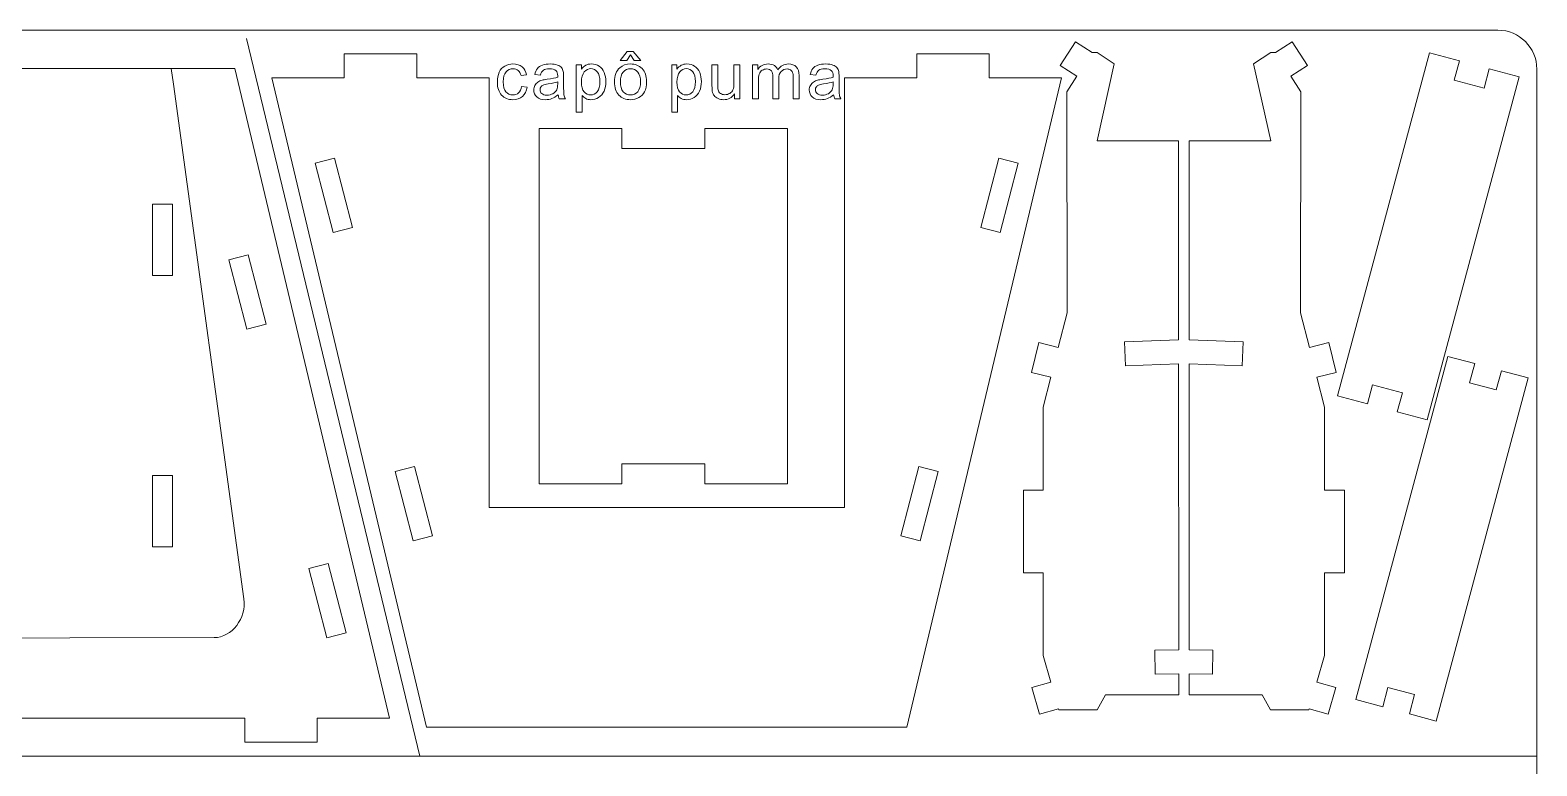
# Model space of a CAD drawing. Header units: centimetres. Extents: x -37.7 to 20.3, y -13.5 to 74.5.
# Drawn here: x 1.03 to 20.34, y 65.03 to 74.46 of the extents above; entities that cross this region are included whole.
import ezdxf

# ---------------------------------------------------------------- set-up
doc = ezdxf.new("R2010")
doc.units = ezdxf.units.CM
doc.header["$MEASUREMENT"] = 0
doc.layers.add('Camada 1', color=7, linetype='Continuous')

msp = doc.modelspace()

# ---------------------------------------------------------------- linework, layer by layer
at = {"layer": 'Camada 1', "color": 175, "lineweight": 20}
msp.add_open_spline([(-8.16006, 30.46292), (-8.43505, 30.46292), (-8.66006, 30.68792), (-8.66006, 30.96293), (-8.66006, 30.96293), (-8.66006, 30.96293), (-8.66006, 73.96294), (-8.66006, 73.96294), (-8.66006, 73.96294), (-8.66006, 74.23794), (-8.43505, 74.46294), (-8.16006, 74.46294), (-8.16006, 74.46294), (-8.16006, 74.46294), (19.83995, 74.46294), (19.83995, 74.46294), (19.83995, 74.46294), (20.11494, 74.46294), (20.33994, 74.23794), (20.33994, 73.96294), (20.33994, 73.96294), (20.33994, 73.96294), (20.33994, 30.96293), (20.33994, 30.96293), (20.33994, 30.96293), (20.33994, 30.68792), (20.11494, 30.46292), (19.83995, 30.46292)], degree=3, knots=[0, 0, 0, 0, 0.125, 0.125, 0.125, 0.125, 0.25, 0.25, 0.25, 0.25, 0.375, 0.375, 0.375, 0.375, 0.5, 0.5, 0.5, 0.5, 0.625, 0.625, 0.625, 0.625, 0.75, 0.75, 0.75, 0.75, 1, 1, 1, 1], dxfattribs=at)
at = {"layer": 'Camada 1', "color": 140, "lineweight": 20}
for points in [[(6.02588, 65.15806), (6.02588, 65.15806), (3.80338, 74.35647), (3.80338, 74.35647)], [(-8.66006, 65.15806), (-8.66006, 65.15806), (20.33994, 65.15806), (20.33994, 65.15806)]]:
    msp.add_open_spline(points, degree=3, dxfattribs=at)
at = {"layer": 'Camada 1', "lineweight": 9}
for points, knots in [([(13.3186, 73.85307), (13.3186, 73.85307), (13.3186, 74.16108), (13.3186, 74.16108), (13.3186, 74.16108), (13.3186, 74.16108), (12.39156, 74.16108), (12.39156, 74.16108), (12.39156, 74.16108), (12.39156, 74.16108), (12.39156, 73.85307), (12.39156, 73.85307), (12.39156, 73.85307), (12.39156, 73.85307), (11.46452, 73.85306), (11.46452, 73.85306), (11.46452, 73.85306), (11.46452, 73.85306), (11.46453, 68.34586), (11.46453, 68.34586), (11.46453, 68.34586), (11.46453, 68.34586), (6.91135, 68.34586), (6.91135, 68.34586), (6.91135, 68.34586), (6.91135, 68.34586), (6.91134, 73.85306), (6.91134, 73.85306), (6.91134, 73.85306), (6.91134, 73.85306), (5.9843, 73.85305), (5.9843, 73.85305), (5.9843, 73.85305), (5.9843, 73.85305), (5.9843, 74.16106), (5.9843, 74.16106), (5.9843, 74.16106), (5.9843, 74.16106), (5.05626, 74.16106), (5.05626, 74.16106), (5.05626, 74.16106), (5.05626, 74.16106), (5.05626, 73.85305), (5.05626, 73.85305), (5.05626, 73.85305), (5.05626, 73.85305), (4.12922, 73.85305), (4.12922, 73.85305), (4.12922, 73.85305), (4.12922, 73.85305), (6.11032, 65.52775), (6.11032, 65.52775), (6.11032, 65.52775), (6.11032, 65.52775), (12.26558, 65.52777), (12.26558, 65.52777), (12.26558, 65.52777), (12.26558, 65.52777), (14.24664, 73.85307), (14.24664, 73.85307), (14.24664, 73.85307), (14.24664, 73.85307), (13.3186, 73.85307), (13.3186, 73.85307)], [0, 0, 0, 0, 0.05882353, 0.05882353, 0.05882353, 0.05882353, 0.11764706, 0.11764706, 0.11764706, 0.11764706, 0.17647059, 0.17647059, 0.17647059, 0.17647059, 0.23529412, 0.23529412, 0.23529412, 0.23529412, 0.29411765, 0.29411765, 0.29411765, 0.29411765, 0.35294118, 0.35294118, 0.35294118, 0.35294118, 0.41176471, 0.41176471, 0.41176471, 0.41176471, 0.47058824, 0.47058824, 0.47058824, 0.47058824, 0.52941176, 0.52941176, 0.52941176, 0.52941176, 0.58823529, 0.58823529, 0.58823529, 0.58823529, 0.64705882, 0.64705882, 0.64705882, 0.64705882, 0.70588235, 0.70588235, 0.70588235, 0.70588235, 0.76470588, 0.76470588, 0.76470588, 0.76470588, 0.82352941, 0.82352941, 0.82352941, 0.82352941, 0.88235294, 0.88235294, 0.88235294, 0.88235294, 1, 1, 1, 1]), ([(15.0678, 70.16061), (15.0678, 70.16061), (15.74923, 70.18446), (15.74923, 70.18446), (15.74923, 70.18446), (15.74923, 70.18446), (15.74944, 66.52124), (15.74944, 66.52124), (15.74944, 66.52124), (15.74944, 66.52124), (15.4434, 66.51495), (15.4434, 66.51495), (15.4434, 66.51495), (15.4434, 66.51495), (15.44968, 66.20905), (15.44968, 66.20905), (15.44968, 66.20905), (15.44968, 66.20905), (15.74946, 66.2152), (15.74946, 66.2152), (15.74946, 66.2152), (15.74946, 66.2152), (15.74947, 65.94492), (15.74947, 65.94492), (15.74947, 65.94492), (15.74947, 65.94492), (14.81068, 65.94486), (14.81068, 65.94486), (14.81068, 65.94486), (14.81068, 65.94486), (14.70328, 65.75028), (14.70328, 65.75028), (14.70328, 65.75028), (14.70328, 65.75028), (14.21529, 65.75025), (14.21529, 65.75025), (14.21529, 65.75025), (14.21529, 65.75025), (14.21078, 65.76586), (14.21078, 65.76586), (14.21078, 65.76586), (14.21078, 65.76586), (13.96581, 65.69513), (13.96581, 65.69513), (13.96581, 65.69513), (13.96581, 65.69513), (13.86737, 66.03613), (13.86737, 66.03613), (13.86737, 66.03613), (13.86737, 66.03613), (14.11234, 66.10686), (14.11234, 66.10686), (14.11234, 66.10686), (14.11234, 66.10686), (14.0139, 66.44785), (14.0139, 66.44785), (14.0139, 66.44785), (14.0139, 66.44785), (14.01383, 67.50855), (14.01383, 67.50855), (14.01383, 67.50855), (14.01383, 67.50855), (13.75886, 67.50854), (13.75886, 67.50854), (13.75886, 67.50854), (13.75886, 67.50854), (13.75879, 68.56923), (13.75879, 68.56923), (13.75879, 68.56923), (13.75879, 68.56923), (14.01377, 68.56925), (14.01377, 68.56925), (14.01377, 68.56925), (14.01377, 68.56925), (14.01371, 69.62995), (14.01371, 69.62995), (14.01371, 69.62995), (14.01371, 69.62995), (14.10968, 70.01391), (14.10968, 70.01391), (14.10968, 70.01391), (14.10968, 70.01391), (13.86242, 70.07614), (13.86242, 70.07614), (13.86242, 70.07614), (13.86242, 70.07614), (13.95901, 70.45995), (13.95901, 70.45995), (13.95901, 70.45995), (13.95901, 70.45995), (14.20627, 70.39773), (14.20627, 70.39773), (14.20627, 70.39773), (14.20627, 70.39773), (14.31919, 70.8416), (14.31919, 70.8416), (14.31919, 70.8416), (14.31919, 70.8416), (14.31693, 73.67191), (14.31693, 73.67191), (14.31693, 73.67191), (14.31693, 73.67191), (14.44555, 73.87246), (14.44555, 73.87246), (14.44555, 73.87246), (14.44555, 73.87246), (14.23093, 74.01011), (14.23093, 74.01011), (14.23093, 74.01011), (14.23093, 74.01011), (14.42562, 74.31369), (14.42562, 74.31369), (14.42562, 74.31369), (14.42562, 74.31369), (14.64025, 74.17604), (14.64025, 74.17604), (14.64025, 74.17604), (14.64025, 74.17604), (14.7028, 74.17604), (14.7028, 74.17604), (14.7028, 74.17604), (14.7028, 74.17604), (14.92167, 74.02976), (14.92167, 74.02976), (14.92167, 74.02976), (14.92167, 74.02976), (14.70286, 73.04385), (14.70286, 73.04385), (14.70286, 73.04385), (14.70286, 73.04385), (15.74907, 73.04391), (15.74907, 73.04391), (15.74907, 73.04391), (15.74907, 73.04391), (15.74921, 70.4925), (15.74921, 70.4925), (15.74921, 70.4925), (15.74921, 70.4925), (15.05628, 70.46637), (15.05628, 70.46637), (15.05628, 70.46637), (15.05628, 70.46637), (15.0678, 70.16061), (15.0678, 70.16061)], [0, 0, 0, 0, 0.02702703, 0.02702703, 0.02702703, 0.02702703, 0.05405405, 0.05405405, 0.05405405, 0.05405405, 0.08108108, 0.08108108, 0.08108108, 0.08108108, 0.10810811, 0.10810811, 0.10810811, 0.10810811, 0.13513514, 0.13513514, 0.13513514, 0.13513514, 0.16216216, 0.16216216, 0.16216216, 0.16216216, 0.18918919, 0.18918919, 0.18918919, 0.18918919, 0.21621622, 0.21621622, 0.21621622, 0.21621622, 0.24324324, 0.24324324, 0.24324324, 0.24324324, 0.27027027, 0.27027027, 0.27027027, 0.27027027, 0.2972973, 0.2972973, 0.2972973, 0.2972973, 0.32432432, 0.32432432, 0.32432432, 0.32432432, 0.35135135, 0.35135135, 0.35135135, 0.35135135, 0.37837838, 0.37837838, 0.37837838, 0.37837838, 0.40540541, 0.40540541, 0.40540541, 0.40540541, 0.43243243, 0.43243243, 0.43243243, 0.43243243, 0.45945946, 0.45945946, 0.45945946, 0.45945946, 0.48648649, 0.48648649, 0.48648649, 0.48648649, 0.51351351, 0.51351351, 0.51351351, 0.51351351, 0.54054054, 0.54054054, 0.54054054, 0.54054054, 0.56756757, 0.56756757, 0.56756757, 0.56756757, 0.59459459, 0.59459459, 0.59459459, 0.59459459, 0.62162162, 0.62162162, 0.62162162, 0.62162162, 0.64864865, 0.64864865, 0.64864865, 0.64864865, 0.67567568, 0.67567568, 0.67567568, 0.67567568, 0.7027027, 0.7027027, 0.7027027, 0.7027027, 0.72972973, 0.72972973, 0.72972973, 0.72972973, 0.75675676, 0.75675676, 0.75675676, 0.75675676, 0.78378378, 0.78378378, 0.78378378, 0.78378378, 0.81081081, 0.81081081, 0.81081081, 0.81081081, 0.83783784, 0.83783784, 0.83783784, 0.83783784, 0.86486486, 0.86486486, 0.86486486, 0.86486486, 0.89189189, 0.89189189, 0.89189189, 0.89189189, 0.91891892, 0.91891892, 0.91891892, 0.91891892, 0.94594595, 0.94594595, 0.94594595, 0.94594595, 1, 1, 1, 1]), ([(16.56352, 70.16062), (16.56352, 70.16062), (15.8821, 70.18447), (15.8821, 70.18447), (15.8821, 70.18447), (15.8821, 70.18447), (15.8819, 66.52124), (15.8819, 66.52124), (15.8819, 66.52124), (15.8819, 66.52124), (16.18794, 66.51496), (16.18794, 66.51496), (16.18794, 66.51496), (16.18794, 66.51496), (16.18166, 66.20906), (16.18166, 66.20906), (16.18166, 66.20906), (16.18166, 66.20906), (15.88188, 66.21521), (15.88188, 66.21521), (15.88188, 66.21521), (15.88188, 66.21521), (15.88187, 65.94493), (15.88187, 65.94493), (15.88187, 65.94493), (15.88187, 65.94493), (16.82066, 65.94488), (16.82066, 65.94488), (16.82066, 65.94488), (16.82066, 65.94488), (16.92806, 65.75029), (16.92806, 65.75029), (16.92806, 65.75029), (16.92806, 65.75029), (17.41605, 65.75027), (17.41605, 65.75027), (17.41605, 65.75027), (17.41605, 65.75027), (17.42056, 65.76587), (17.42056, 65.76587), (17.42056, 65.76587), (17.42056, 65.76587), (17.66553, 65.69515), (17.66553, 65.69515), (17.66553, 65.69515), (17.66553, 65.69515), (17.76397, 66.03615), (17.76397, 66.03615), (17.76397, 66.03615), (17.76397, 66.03615), (17.519, 66.10687), (17.519, 66.10687), (17.519, 66.10687), (17.519, 66.10687), (17.61744, 66.44787), (17.61744, 66.44787), (17.61744, 66.44787), (17.61744, 66.44787), (17.6175, 67.50857), (17.6175, 67.50857), (17.6175, 67.50857), (17.6175, 67.50857), (17.87248, 67.50855), (17.87248, 67.50855), (17.87248, 67.50855), (17.87248, 67.50855), (17.87254, 68.56925), (17.87254, 68.56925), (17.87254, 68.56925), (17.87254, 68.56925), (17.61756, 68.56926), (17.61756, 68.56926), (17.61756, 68.56926), (17.61756, 68.56926), (17.61761, 69.62996), (17.61761, 69.62996), (17.61761, 69.62996), (17.61761, 69.62996), (17.52164, 70.01393), (17.52164, 70.01393), (17.52164, 70.01393), (17.52164, 70.01393), (17.76891, 70.07616), (17.76891, 70.07616), (17.76891, 70.07616), (17.76891, 70.07616), (17.67232, 70.45997), (17.67232, 70.45997), (17.67232, 70.45997), (17.67232, 70.45997), (17.42505, 70.39774), (17.42505, 70.39774), (17.42505, 70.39774), (17.42505, 70.39774), (17.31213, 70.84162), (17.31213, 70.84162), (17.31213, 70.84162), (17.31213, 70.84162), (17.31439, 73.67192), (17.31439, 73.67192), (17.31439, 73.67192), (17.31439, 73.67192), (17.18576, 73.87248), (17.18576, 73.87248), (17.18576, 73.87248), (17.18576, 73.87248), (17.40039, 74.01013), (17.40039, 74.01013), (17.40039, 74.01013), (17.40039, 74.01013), (17.20569, 74.3137), (17.20569, 74.3137), (17.20569, 74.3137), (17.20569, 74.3137), (16.99106, 74.17605), (16.99106, 74.17605), (16.99106, 74.17605), (16.99106, 74.17605), (16.92851, 74.17605), (16.92851, 74.17605), (16.92851, 74.17605), (16.92851, 74.17605), (16.70964, 74.02978), (16.70964, 74.02978), (16.70964, 74.02978), (16.70964, 74.02978), (16.92845, 73.04386), (16.92845, 73.04386), (16.92845, 73.04386), (16.92845, 73.04386), (15.88224, 73.04392), (15.88224, 73.04392), (15.88224, 73.04392), (15.88224, 73.04392), (15.88211, 70.49251), (15.88211, 70.49251), (15.88211, 70.49251), (15.88211, 70.49251), (16.57505, 70.46638), (16.57505, 70.46638), (16.57505, 70.46638), (16.57505, 70.46638), (16.56352, 70.16062), (16.56352, 70.16062)], [0, 0, 0, 0, 0.02702703, 0.02702703, 0.02702703, 0.02702703, 0.05405405, 0.05405405, 0.05405405, 0.05405405, 0.08108108, 0.08108108, 0.08108108, 0.08108108, 0.10810811, 0.10810811, 0.10810811, 0.10810811, 0.13513514, 0.13513514, 0.13513514, 0.13513514, 0.16216216, 0.16216216, 0.16216216, 0.16216216, 0.18918919, 0.18918919, 0.18918919, 0.18918919, 0.21621622, 0.21621622, 0.21621622, 0.21621622, 0.24324324, 0.24324324, 0.24324324, 0.24324324, 0.27027027, 0.27027027, 0.27027027, 0.27027027, 0.2972973, 0.2972973, 0.2972973, 0.2972973, 0.32432432, 0.32432432, 0.32432432, 0.32432432, 0.35135135, 0.35135135, 0.35135135, 0.35135135, 0.37837838, 0.37837838, 0.37837838, 0.37837838, 0.40540541, 0.40540541, 0.40540541, 0.40540541, 0.43243243, 0.43243243, 0.43243243, 0.43243243, 0.45945946, 0.45945946, 0.45945946, 0.45945946, 0.48648649, 0.48648649, 0.48648649, 0.48648649, 0.51351351, 0.51351351, 0.51351351, 0.51351351, 0.54054054, 0.54054054, 0.54054054, 0.54054054, 0.56756757, 0.56756757, 0.56756757, 0.56756757, 0.59459459, 0.59459459, 0.59459459, 0.59459459, 0.62162162, 0.62162162, 0.62162162, 0.62162162, 0.64864865, 0.64864865, 0.64864865, 0.64864865, 0.67567568, 0.67567568, 0.67567568, 0.67567568, 0.7027027, 0.7027027, 0.7027027, 0.7027027, 0.72972973, 0.72972973, 0.72972973, 0.72972973, 0.75675676, 0.75675676, 0.75675676, 0.75675676, 0.78378378, 0.78378378, 0.78378378, 0.78378378, 0.81081081, 0.81081081, 0.81081081, 0.81081081, 0.83783784, 0.83783784, 0.83783784, 0.83783784, 0.86486486, 0.86486486, 0.86486486, 0.86486486, 0.89189189, 0.89189189, 0.89189189, 0.89189189, 0.91891892, 0.91891892, 0.91891892, 0.91891892, 0.94594595, 0.94594595, 0.94594595, 0.94594595, 1, 1, 1, 1]), ([(18.61727, 69.81598), (18.61727, 69.81598), (18.55128, 69.56969), (18.55128, 69.56969), (18.55128, 69.56969), (18.55128, 69.56969), (18.93357, 69.46726), (18.93357, 69.46726), (18.93357, 69.46726), (18.93357, 69.46726), (20.11193, 73.86496), (20.11193, 73.86496), (20.11193, 73.86496), (20.11193, 73.86496), (19.72963, 73.96739), (19.72963, 73.96739), (19.72963, 73.96739), (19.72963, 73.96739), (19.66364, 73.72111), (19.66364, 73.72111), (19.66364, 73.72111), (19.66364, 73.72111), (19.28135, 73.82354), (19.28135, 73.82354), (19.28135, 73.82354), (19.28135, 73.82354), (19.34734, 74.06983), (19.34734, 74.06983), (19.34734, 74.06983), (19.34734, 74.06983), (18.96505, 74.17226), (18.96505, 74.17226), (18.96505, 74.17226), (18.96505, 74.17226), (17.7867, 69.77456), (17.7867, 69.77456), (17.7867, 69.77456), (17.7867, 69.77456), (18.16899, 69.67213), (18.16899, 69.67213), (18.16899, 69.67213), (18.16899, 69.67213), (18.23498, 69.91841), (18.23498, 69.91841), (18.23498, 69.91841), (18.23498, 69.91841), (18.61727, 69.81598), (18.61727, 69.81598)], [0, 0, 0, 0, 0.07692308, 0.07692308, 0.07692308, 0.07692308, 0.15384615, 0.15384615, 0.15384615, 0.15384615, 0.23076923, 0.23076923, 0.23076923, 0.23076923, 0.30769231, 0.30769231, 0.30769231, 0.30769231, 0.38461538, 0.38461538, 0.38461538, 0.38461538, 0.46153846, 0.46153846, 0.46153846, 0.46153846, 0.53846154, 0.53846154, 0.53846154, 0.53846154, 0.61538462, 0.61538462, 0.61538462, 0.61538462, 0.69230769, 0.69230769, 0.69230769, 0.69230769, 0.76923077, 0.76923077, 0.76923077, 0.76923077, 0.84615385, 0.84615385, 0.84615385, 0.84615385, 1, 1, 1, 1]), ([(2.83824, 73.97127), (2.83824, 73.97127), (-1.68586, 73.97127), (-1.68586, 73.97127), (-1.68586, 73.97127), (-1.68586, 73.97127), (-2.50183, 73.97127), (-2.50183, 73.97127), (-2.50183, 73.97127), (-2.50183, 73.97127), (-4.48254, 65.64529), (-4.48254, 65.64529), (-4.48254, 65.64529), (-4.48254, 65.64529), (-3.55514, 65.64529), (-3.55514, 65.64529), (-3.55514, 65.64529), (-3.55514, 65.64529), (-3.55514, 65.33718), (-3.55514, 65.33718), (-3.55514, 65.33718), (-3.55514, 65.33718), (-2.62775, 65.33718), (-2.62775, 65.33718), (-2.62775, 65.33718), (-2.62775, 65.33718), (-2.62775, 65.64529), (-2.62775, 65.64529), (-2.62775, 65.64529), (-2.62775, 65.64529), (3.78013, 65.64529), (3.78013, 65.64529), (3.78013, 65.64529), (3.78013, 65.64529), (3.78013, 65.33718), (3.78013, 65.33718), (3.78013, 65.33718), (3.78013, 65.33718), (4.70752, 65.33718), (4.70752, 65.33718), (4.70752, 65.33718), (4.70752, 65.33718), (4.70752, 65.64529), (4.70752, 65.64529), (4.70752, 65.64529), (4.70752, 65.64529), (5.63492, 65.64529), (5.63492, 65.64529), (5.63492, 65.64529), (5.63492, 65.64529), (3.65421, 73.97127), (3.65421, 73.97127), (3.65421, 73.97127), (3.65421, 73.97127), (2.83824, 73.97127), (2.83824, 73.97127)], [0, 0, 0, 0, 0.06666667, 0.06666667, 0.06666667, 0.06666667, 0.13333333, 0.13333333, 0.13333333, 0.13333333, 0.2, 0.2, 0.2, 0.2, 0.26666667, 0.26666667, 0.26666667, 0.26666667, 0.33333333, 0.33333333, 0.33333333, 0.33333333, 0.4, 0.4, 0.4, 0.4, 0.46666667, 0.46666667, 0.46666667, 0.46666667, 0.53333333, 0.53333333, 0.53333333, 0.53333333, 0.6, 0.6, 0.6, 0.6, 0.66666667, 0.66666667, 0.66666667, 0.66666667, 0.73333333, 0.73333333, 0.73333333, 0.73333333, 0.8, 0.8, 0.8, 0.8, 0.86666667, 0.86666667, 0.86666667, 0.86666667, 1, 1, 1, 1]), ([(2.86566, 73.77127), (2.86566, 73.77127), (3.77013, 67.17523), (3.77013, 67.17523), (3.77013, 67.17523), (3.8042, 66.92676), (3.61405, 66.67855), (3.38862, 66.67802), (3.38862, 66.67802), (3.38862, 66.67802), (-2.17018, 66.66488), (-2.17018, 66.66488), (-2.17018, 66.66488), (-2.41279, 66.66431), (-2.64725, 66.96013), (-2.61775, 67.17523), (-2.61775, 67.17523), (-2.61775, 67.17523), (-1.71328, 73.77127), (-1.71328, 73.77127)], [0, 0, 0, 0, 0.16666667, 0.16666667, 0.16666667, 0.16666667, 0.33333333, 0.33333333, 0.33333333, 0.33333333, 0.5, 0.5, 0.5, 0.5, 0.66666667, 0.66666667, 0.66666667, 0.66666667, 1, 1, 1, 1]), ([(8.61499, 72.94789), (8.61499, 72.94789), (8.61499, 73.20286), (8.61499, 73.20286), (8.61499, 73.20286), (8.61499, 73.20286), (7.5543, 73.20286), (7.5543, 73.20286), (7.5543, 73.20286), (7.5543, 73.20286), (7.5543, 68.65003), (7.5543, 68.65003), (7.5543, 68.65003), (7.5543, 68.65003), (8.615, 68.65003), (8.615, 68.65003), (8.615, 68.65003), (8.615, 68.65003), (8.615, 68.905), (8.615, 68.905), (8.615, 68.905), (8.615, 68.905), (9.6757, 68.905), (9.6757, 68.905), (9.6757, 68.905), (9.6757, 68.905), (9.6757, 68.65003), (9.6757, 68.65003), (9.6757, 68.65003), (9.6757, 68.65003), (10.7364, 68.65003), (10.7364, 68.65003), (10.7364, 68.65003), (10.7364, 68.65003), (10.73639, 73.20287), (10.73639, 73.20287), (10.73639, 73.20287), (10.73639, 73.20287), (9.67569, 73.20286), (9.67569, 73.20286), (9.67569, 73.20286), (9.67569, 73.20286), (9.67569, 72.94789), (9.67569, 72.94789), (9.67569, 72.94789), (9.67569, 72.94789), (8.61499, 72.94789), (8.61499, 72.94789)], [0, 0, 0, 0, 0.07692308, 0.07692308, 0.07692308, 0.07692308, 0.15384615, 0.15384615, 0.15384615, 0.15384615, 0.23076923, 0.23076923, 0.23076923, 0.23076923, 0.30769231, 0.30769231, 0.30769231, 0.30769231, 0.38461538, 0.38461538, 0.38461538, 0.38461538, 0.46153846, 0.46153846, 0.46153846, 0.46153846, 0.53846154, 0.53846154, 0.53846154, 0.53846154, 0.61538462, 0.61538462, 0.61538462, 0.61538462, 0.69230769, 0.69230769, 0.69230769, 0.69230769, 0.76923077, 0.76923077, 0.76923077, 0.76923077, 0.84615385, 0.84615385, 0.84615385, 0.84615385, 1, 1, 1, 1]), ([(4.68425, 72.75801), (4.68425, 72.75801), (4.91426, 71.86997), (4.91426, 71.86997), (4.91426, 71.86997), (4.91426, 71.86997), (5.16127, 71.93397), (5.16127, 71.93397), (5.16127, 71.93397), (5.16127, 71.93397), (4.93125, 72.82301), (4.93125, 72.82301), (4.93125, 72.82301), (4.93125, 72.82301), (4.68425, 72.75801), (4.68425, 72.75801)], [0, 0, 0, 0, 0.2, 0.2, 0.2, 0.2, 0.4, 0.4, 0.4, 0.4, 0.6, 0.6, 0.6, 0.6, 1, 1, 1, 1]), ([(13.44461, 72.82203), (13.44461, 72.82203), (13.2146, 71.93399), (13.2146, 71.93399), (13.2146, 71.93399), (13.2146, 71.93399), (13.4606, 71.86999), (13.4606, 71.86999), (13.4606, 71.86999), (13.4606, 71.86999), (13.69162, 72.75803), (13.69162, 72.75803), (13.69162, 72.75803), (13.69162, 72.75803), (13.44461, 72.82203), (13.44461, 72.82203)], [0, 0, 0, 0, 0.2, 0.2, 0.2, 0.2, 0.4, 0.4, 0.4, 0.4, 0.6, 0.6, 0.6, 0.6, 1, 1, 1, 1]), ([(2.85275, 71.31922), (2.85275, 71.31922), (2.59774, 71.31928), (2.59774, 71.31928), (2.59774, 71.31928), (2.59774, 71.31928), (2.59774, 72.2318), (2.59774, 72.2318), (2.59774, 72.2318), (2.59774, 72.2318), (2.85273, 72.2318), (2.85273, 72.2318), (2.85273, 72.2318), (2.85273, 72.2318), (2.85275, 71.31922), (2.85275, 71.31922)], [0, 0, 0, 0, 0.2, 0.2, 0.2, 0.2, 0.4, 0.4, 0.4, 0.4, 0.6, 0.6, 0.6, 0.6, 1, 1, 1, 1]), ([(4.05542, 70.69402), (4.05542, 70.69402), (3.80859, 70.63006), (3.80859, 70.63006), (3.80859, 70.63006), (3.80859, 70.63006), (3.57828, 71.51883), (3.57828, 71.51883), (3.57828, 71.51883), (3.57828, 71.51883), (3.82512, 71.58282), (3.82512, 71.58282), (3.82512, 71.58282), (3.82512, 71.58282), (4.05542, 70.69402), (4.05542, 70.69402)], [0, 0, 0, 0, 0.2, 0.2, 0.2, 0.2, 0.4, 0.4, 0.4, 0.4, 0.6, 0.6, 0.6, 0.6, 1, 1, 1, 1]), ([(18.7733, 65.94653), (18.7733, 65.94653), (18.70731, 65.70025), (18.70731, 65.70025), (18.70731, 65.70025), (18.70731, 65.70025), (19.05014, 65.60839), (19.05014, 65.60839), (19.05014, 65.60839), (19.05014, 65.60839), (20.22849, 70.00609), (20.22849, 70.00609), (20.22849, 70.00609), (20.22849, 70.00609), (19.88566, 70.09795), (19.88566, 70.09795), (19.88566, 70.09795), (19.88566, 70.09795), (19.81967, 69.85166), (19.81967, 69.85166), (19.81967, 69.85166), (19.81967, 69.85166), (19.47684, 69.94353), (19.47684, 69.94353), (19.47684, 69.94353), (19.47684, 69.94353), (19.54283, 70.18981), (19.54283, 70.18981), (19.54283, 70.18981), (19.54283, 70.18981), (19.2, 70.28167), (19.2, 70.28167), (19.2, 70.28167), (19.2, 70.28167), (18.02165, 65.88397), (18.02165, 65.88397), (18.02165, 65.88397), (18.02165, 65.88397), (18.36448, 65.79211), (18.36448, 65.79211), (18.36448, 65.79211), (18.36448, 65.79211), (18.43047, 66.03839), (18.43047, 66.03839), (18.43047, 66.03839), (18.43047, 66.03839), (18.7733, 65.94653), (18.7733, 65.94653)], [0, 0, 0, 0, 0.07692308, 0.07692308, 0.07692308, 0.07692308, 0.15384615, 0.15384615, 0.15384615, 0.15384615, 0.23076923, 0.23076923, 0.23076923, 0.23076923, 0.30769231, 0.30769231, 0.30769231, 0.30769231, 0.38461538, 0.38461538, 0.38461538, 0.38461538, 0.46153846, 0.46153846, 0.46153846, 0.46153846, 0.53846154, 0.53846154, 0.53846154, 0.53846154, 0.61538462, 0.61538462, 0.61538462, 0.61538462, 0.69230769, 0.69230769, 0.69230769, 0.69230769, 0.76923077, 0.76923077, 0.76923077, 0.76923077, 0.84615385, 0.84615385, 0.84615385, 0.84615385, 1, 1, 1, 1]), ([(2.85283, 67.84081), (2.85283, 67.84081), (2.59782, 67.8409), (2.59782, 67.8409), (2.59782, 67.8409), (2.59782, 67.8409), (2.59782, 68.75344), (2.59782, 68.75344), (2.59782, 68.75344), (2.59782, 68.75344), (2.85281, 68.75344), (2.85281, 68.75344), (2.85281, 68.75344), (2.85281, 68.75344), (2.85283, 67.84081), (2.85283, 67.84081)], [0, 0, 0, 0, 0.2, 0.2, 0.2, 0.2, 0.4, 0.4, 0.4, 0.4, 0.6, 0.6, 0.6, 0.6, 1, 1, 1, 1]), ([(6.18632, 67.98084), (6.18632, 67.98084), (5.9393, 67.91583), (5.9393, 67.91583), (5.9393, 67.91583), (5.9393, 67.91583), (5.7083, 68.80486), (5.7083, 68.80486), (5.7083, 68.80486), (5.7083, 68.80486), (5.95531, 68.86887), (5.95531, 68.86887), (5.95531, 68.86887), (5.95531, 68.86887), (6.18632, 67.98084), (6.18632, 67.98084)], [0, 0, 0, 0, 0.2, 0.2, 0.2, 0.2, 0.4, 0.4, 0.4, 0.4, 0.6, 0.6, 0.6, 0.6, 1, 1, 1, 1]), ([(12.66658, 68.80488), (12.66658, 68.80488), (12.41957, 68.86889), (12.41957, 68.86889), (12.41957, 68.86889), (12.41957, 68.86889), (12.18956, 67.97985), (12.18956, 67.97985), (12.18956, 67.97985), (12.18956, 67.97985), (12.43657, 67.91585), (12.43657, 67.91585), (12.43657, 67.91585), (12.43657, 67.91585), (12.66658, 68.80488), (12.66658, 68.80488)], [0, 0, 0, 0, 0.2, 0.2, 0.2, 0.2, 0.4, 0.4, 0.4, 0.4, 0.6, 0.6, 0.6, 0.6, 1, 1, 1, 1]), ([(5.08002, 66.74002), (5.08002, 66.74002), (4.83318, 66.67606), (4.83318, 66.67606), (4.83318, 66.67606), (4.83318, 66.67606), (4.60288, 67.56483), (4.60288, 67.56483), (4.60288, 67.56483), (4.60288, 67.56483), (4.84973, 67.62881), (4.84973, 67.62881), (4.84973, 67.62881), (4.84973, 67.62881), (5.08002, 66.74002), (5.08002, 66.74002)], [0, 0, 0, 0, 0.2, 0.2, 0.2, 0.2, 0.4, 0.4, 0.4, 0.4, 0.6, 0.6, 0.6, 0.6, 1, 1, 1, 1])]:
    msp.add_open_spline(points, degree=3, knots=knots, dxfattribs=at)
at = {"layer": 'Camada 1', "color": 140, "lineweight": 9}
for points, knots in [([(8.72364, 74.14446), (8.72364, 74.14446), (8.6775, 74.07419), (8.6775, 74.07419), (8.6775, 74.07419), (8.6775, 74.07419), (8.59283, 74.07419), (8.59283, 74.07419), (8.59283, 74.07419), (8.59283, 74.07419), (8.68131, 74.19018), (8.68131, 74.19018), (8.68131, 74.19018), (8.68131, 74.19018), (8.76005, 74.19018), (8.76005, 74.19018), (8.76005, 74.19018), (8.76005, 74.19018), (8.85445, 74.07419), (8.85445, 74.07419), (8.85445, 74.07419), (8.85445, 74.07419), (8.76978, 74.07419), (8.76978, 74.07419), (8.76978, 74.07419), (8.76978, 74.07419), (8.72364, 74.14446), (8.72364, 74.14446)], [0, 0, 0, 0, 0.125, 0.125, 0.125, 0.125, 0.25, 0.25, 0.25, 0.25, 0.375, 0.375, 0.375, 0.375, 0.5, 0.5, 0.5, 0.5, 0.625, 0.625, 0.625, 0.625, 0.75, 0.75, 0.75, 0.75, 1, 1, 1, 1]), ([(7.32659, 73.74145), (7.32659, 73.74145), (7.3994, 73.73129), (7.3994, 73.73129), (7.3994, 73.73129), (7.39136, 73.68119), (7.37104, 73.6421), (7.33816, 73.61374), (7.33816, 73.61374), (7.30528, 73.58538), (7.26478, 73.57127), (7.21695, 73.57127), (7.21695, 73.57127), (7.15698, 73.57127), (7.10871, 73.59088), (7.07231, 73.63011), (7.07231, 73.63011), (7.03576, 73.66934), (7.01756, 73.7255), (7.01756, 73.7986), (7.01756, 73.7986), (7.01756, 73.84601), (7.02546, 73.88736), (7.04112, 73.92292), (7.04112, 73.92292), (7.05679, 73.95834), (7.08063, 73.98501), (7.11281, 74.00264), (7.11281, 74.00264), (7.14484, 74.02043), (7.17969, 74.02932), (7.21751, 74.02932), (7.21751, 74.02932), (7.26507, 74.02932), (7.30415, 74.01732), (7.33435, 73.99319), (7.33435, 73.99319), (7.36469, 73.96906), (7.38416, 73.93477), (7.39263, 73.89046), (7.39263, 73.89046), (7.39263, 73.89046), (7.32066, 73.87945), (7.32066, 73.87945), (7.32066, 73.87945), (7.31375, 73.90895), (7.30161, 73.9311), (7.28398, 73.94606), (7.28398, 73.94606), (7.26648, 73.96088), (7.24531, 73.96835), (7.22048, 73.96835), (7.22048, 73.96835), (7.18294, 73.96835), (7.15246, 73.95495), (7.12889, 73.92814), (7.12889, 73.92814), (7.10547, 73.90119), (7.09376, 73.85885), (7.09376, 73.80071), (7.09376, 73.80071), (7.09376, 73.74173), (7.10505, 73.69897), (7.12762, 73.6723), (7.12762, 73.6723), (7.15034, 73.64563), (7.17984, 73.63223), (7.2161, 73.63223), (7.2161, 73.63223), (7.24545, 73.63223), (7.26986, 73.64112), (7.28934, 73.65904), (7.28934, 73.65904), (7.30895, 73.67682), (7.32137, 73.70433), (7.32659, 73.74145)], [0, 0, 0, 0, 0.05, 0.05, 0.05, 0.05, 0.1, 0.1, 0.1, 0.1, 0.15, 0.15, 0.15, 0.15, 0.2, 0.2, 0.2, 0.2, 0.25, 0.25, 0.25, 0.25, 0.3, 0.3, 0.3, 0.3, 0.35, 0.35, 0.35, 0.35, 0.4, 0.4, 0.4, 0.4, 0.45, 0.45, 0.45, 0.45, 0.5, 0.5, 0.5, 0.5, 0.55, 0.55, 0.55, 0.55, 0.6, 0.6, 0.6, 0.6, 0.65, 0.65, 0.65, 0.65, 0.7, 0.7, 0.7, 0.7, 0.75, 0.75, 0.75, 0.75, 0.8, 0.8, 0.8, 0.8, 0.85, 0.85, 0.85, 0.85, 0.9, 0.9, 0.9, 0.9, 1, 1, 1, 1]), ([(7.79698, 73.63561), (7.76932, 73.61205), (7.74265, 73.59554), (7.71711, 73.5858), (7.71711, 73.5858), (7.69157, 73.57606), (7.6642, 73.57127), (7.63484, 73.57127), (7.63484, 73.57127), (7.58658, 73.57127), (7.54947, 73.58298), (7.52351, 73.60654), (7.52351, 73.60654), (7.49754, 73.62997), (7.48456, 73.66003), (7.48456, 73.69657), (7.48456, 73.69657), (7.48456, 73.71802), (7.4895, 73.73764), (7.49924, 73.75542), (7.49924, 73.75542), (7.50911, 73.7732), (7.52195, 73.78731), (7.53776, 73.79803), (7.53776, 73.79803), (7.5537, 73.80876), (7.57148, 73.81694), (7.59138, 73.82245), (7.59138, 73.82245), (7.60606, 73.82626), (7.62821, 73.82992), (7.6577, 73.83359), (7.6577, 73.83359), (7.71782, 73.84065), (7.76227, 73.84926), (7.79063, 73.85913), (7.79063, 73.85913), (7.79091, 73.86929), (7.79105, 73.87579), (7.79105, 73.87847), (7.79105, 73.87847), (7.79105, 73.90866), (7.784, 73.92997), (7.76989, 73.94239), (7.76989, 73.94239), (7.75084, 73.95918), (7.72247, 73.96751), (7.68494, 73.96751), (7.68494, 73.96751), (7.6498, 73.96751), (7.62384, 73.9613), (7.60719, 73.94902), (7.60719, 73.94902), (7.59039, 73.93675), (7.57812, 73.91501), (7.57007, 73.88369), (7.57007, 73.88369), (7.57007, 73.88369), (7.49726, 73.89385), (7.49726, 73.89385), (7.49726, 73.89385), (7.50389, 73.92503), (7.51476, 73.95029), (7.53, 73.96948), (7.53, 73.96948), (7.54524, 73.98867), (7.56725, 74.00335), (7.59604, 74.01379), (7.59604, 74.01379), (7.62468, 74.02409), (7.65813, 74.02932), (7.69595, 74.02932), (7.69595, 74.02932), (7.73348, 74.02932), (7.7641, 74.02494), (7.78767, 74.01605), (7.78767, 74.01605), (7.81109, 74.00716), (7.82845, 73.99615), (7.83946, 73.98275), (7.83946, 73.98275), (7.85046, 73.96934), (7.85822, 73.95241), (7.86274, 73.93195), (7.86274, 73.93195), (7.86514, 73.91925), (7.86641, 73.89639), (7.86641, 73.86351), (7.86641, 73.86351), (7.86641, 73.86351), (7.86641, 73.76473), (7.86641, 73.76473), (7.86641, 73.76473), (7.86641, 73.69573), (7.86796, 73.65212), (7.87106, 73.63364), (7.87106, 73.63364), (7.87403, 73.61515), (7.88024, 73.59751), (7.88927, 73.58058), (7.88927, 73.58058), (7.88927, 73.58058), (7.81137, 73.58058), (7.81137, 73.58058), (7.81137, 73.58058), (7.8039, 73.59624), (7.7991, 73.61459), (7.79698, 73.63561)], [0, 0, 0, 0, 0.03571429, 0.03571429, 0.03571429, 0.03571429, 0.07142857, 0.07142857, 0.07142857, 0.07142857, 0.10714286, 0.10714286, 0.10714286, 0.10714286, 0.14285714, 0.14285714, 0.14285714, 0.14285714, 0.17857143, 0.17857143, 0.17857143, 0.17857143, 0.21428571, 0.21428571, 0.21428571, 0.21428571, 0.25, 0.25, 0.25, 0.25, 0.28571429, 0.28571429, 0.28571429, 0.28571429, 0.32142857, 0.32142857, 0.32142857, 0.32142857, 0.35714286, 0.35714286, 0.35714286, 0.35714286, 0.39285714, 0.39285714, 0.39285714, 0.39285714, 0.42857143, 0.42857143, 0.42857143, 0.42857143, 0.46428571, 0.46428571, 0.46428571, 0.46428571, 0.5, 0.5, 0.5, 0.5, 0.53571429, 0.53571429, 0.53571429, 0.53571429, 0.57142857, 0.57142857, 0.57142857, 0.57142857, 0.60714286, 0.60714286, 0.60714286, 0.60714286, 0.64285714, 0.64285714, 0.64285714, 0.64285714, 0.67857143, 0.67857143, 0.67857143, 0.67857143, 0.71428571, 0.71428571, 0.71428571, 0.71428571, 0.75, 0.75, 0.75, 0.75, 0.78571429, 0.78571429, 0.78571429, 0.78571429, 0.82142857, 0.82142857, 0.82142857, 0.82142857, 0.85714286, 0.85714286, 0.85714286, 0.85714286, 0.89285714, 0.89285714, 0.89285714, 0.89285714, 0.92857143, 0.92857143, 0.92857143, 0.92857143, 1, 1, 1, 1]), ([(8.0279, 73.41209), (8.0279, 73.41209), (8.0279, 74.02), (8.0279, 74.02), (8.0279, 74.02), (8.0279, 74.02), (8.09563, 74.02), (8.09563, 74.02), (8.09563, 74.02), (8.09563, 74.02), (8.09563, 73.96229), (8.09563, 73.96229), (8.09563, 73.96229), (8.11158, 73.98458), (8.12964, 74.00137), (8.14982, 74.01252), (8.14982, 74.01252), (8.16986, 74.02367), (8.19427, 74.02932), (8.22292, 74.02932), (8.22292, 74.02932), (8.26045, 74.02932), (8.29347, 74.01972), (8.32212, 74.00039), (8.32212, 74.00039), (8.35076, 73.9812), (8.37235, 73.95396), (8.38703, 73.91897), (8.38703, 73.91897), (8.40156, 73.88383), (8.4089, 73.84545), (8.4089, 73.80354), (8.4089, 73.80354), (8.4089, 73.7588), (8.40086, 73.71845), (8.38477, 73.68246), (8.38477, 73.68246), (8.36868, 73.64662), (8.34526, 73.6191), (8.3145, 73.59991), (8.3145, 73.59991), (8.28388, 73.58086), (8.25156, 73.57127), (8.2177, 73.57127), (8.2177, 73.57127), (8.19286, 73.57127), (8.17056, 73.57649), (8.15095, 73.58693), (8.15095, 73.58693), (8.13119, 73.59737), (8.11511, 73.6105), (8.10241, 73.62644), (8.10241, 73.62644), (8.10241, 73.62644), (8.10241, 73.41209), (8.10241, 73.41209), (8.10241, 73.41209), (8.10241, 73.41209), (8.0279, 73.41209), (8.0279, 73.41209)], [0, 0, 0, 0, 0.0625, 0.0625, 0.0625, 0.0625, 0.125, 0.125, 0.125, 0.125, 0.1875, 0.1875, 0.1875, 0.1875, 0.25, 0.25, 0.25, 0.25, 0.3125, 0.3125, 0.3125, 0.3125, 0.375, 0.375, 0.375, 0.375, 0.4375, 0.4375, 0.4375, 0.4375, 0.5, 0.5, 0.5, 0.5, 0.5625, 0.5625, 0.5625, 0.5625, 0.625, 0.625, 0.625, 0.625, 0.6875, 0.6875, 0.6875, 0.6875, 0.75, 0.75, 0.75, 0.75, 0.8125, 0.8125, 0.8125, 0.8125, 0.875, 0.875, 0.875, 0.875, 1, 1, 1, 1]), ([(8.09563, 73.79761), (8.09563, 73.74131), (8.10706, 73.69968), (8.12978, 73.67273), (8.12978, 73.67273), (8.15264, 73.64577), (8.1803, 73.63223), (8.21276, 73.63223), (8.21276, 73.63223), (8.24578, 73.63223), (8.274, 73.6462), (8.29742, 73.67414), (8.29742, 73.67414), (8.32099, 73.70208), (8.3327, 73.74526), (8.3327, 73.80382), (8.3327, 73.80382), (8.3327, 73.8597), (8.32127, 73.90147), (8.29827, 73.92927), (8.29827, 73.92927), (8.27527, 73.95707), (8.24789, 73.97089), (8.216, 73.97089), (8.216, 73.97089), (8.18439, 73.97089), (8.15645, 73.95608), (8.13218, 73.92659), (8.13218, 73.92659), (8.10777, 73.89695), (8.09563, 73.85405), (8.09563, 73.79761)], [0, 0, 0, 0, 0.11111111, 0.11111111, 0.11111111, 0.11111111, 0.22222222, 0.22222222, 0.22222222, 0.22222222, 0.33333333, 0.33333333, 0.33333333, 0.33333333, 0.44444444, 0.44444444, 0.44444444, 0.44444444, 0.55555556, 0.55555556, 0.55555556, 0.55555556, 0.66666667, 0.66666667, 0.66666667, 0.66666667, 0.77777778, 0.77777778, 0.77777778, 0.77777778, 1, 1, 1, 1]), ([(8.5179, 73.80029), (8.5179, 73.88143), (8.54048, 73.94154), (8.58577, 73.98063), (8.58577, 73.98063), (8.62345, 74.01309), (8.6696, 74.02932), (8.72392, 74.02932), (8.72392, 74.02932), (8.78418, 74.02932), (8.83357, 74.00956), (8.87195, 73.97005), (8.87195, 73.97005), (8.91019, 73.93068), (8.92938, 73.87607), (8.92938, 73.8065), (8.92938, 73.8065), (8.92938, 73.75006), (8.92092, 73.70575), (8.90398, 73.67343), (8.90398, 73.67343), (8.88705, 73.64112), (8.86235, 73.616), (8.8299, 73.59808), (8.8299, 73.59808), (8.79758, 73.58016), (8.76216, 73.57127), (8.72392, 73.57127), (8.72392, 73.57127), (8.6624, 73.57127), (8.61273, 73.59088), (8.57477, 73.63025), (8.57477, 73.63025), (8.53681, 73.66962), (8.5179, 73.72635), (8.5179, 73.80029)], [0, 0, 0, 0, 0.1, 0.1, 0.1, 0.1, 0.2, 0.2, 0.2, 0.2, 0.3, 0.3, 0.3, 0.3, 0.4, 0.4, 0.4, 0.4, 0.5, 0.5, 0.5, 0.5, 0.6, 0.6, 0.6, 0.6, 0.7, 0.7, 0.7, 0.7, 0.8, 0.8, 0.8, 0.8, 1, 1, 1, 1]), ([(8.5941, 73.80015), (8.5941, 73.74399), (8.60638, 73.70194), (8.63093, 73.67414), (8.63093, 73.67414), (8.65563, 73.6462), (8.68653, 73.63223), (8.72392, 73.63223), (8.72392, 73.63223), (8.76089, 73.63223), (8.79166, 73.6462), (8.81635, 73.67428), (8.81635, 73.67428), (8.8409, 73.70236), (8.85318, 73.74512), (8.85318, 73.80255), (8.85318, 73.80255), (8.85318, 73.85674), (8.84076, 73.8978), (8.81607, 73.9256), (8.81607, 73.9256), (8.79137, 73.95354), (8.76061, 73.96751), (8.72392, 73.96751), (8.72392, 73.96751), (8.68653, 73.96751), (8.65563, 73.95368), (8.63093, 73.92588), (8.63093, 73.92588), (8.60638, 73.89808), (8.5941, 73.85617), (8.5941, 73.80015)], [0, 0, 0, 0, 0.11111111, 0.11111111, 0.11111111, 0.11111111, 0.22222222, 0.22222222, 0.22222222, 0.22222222, 0.33333333, 0.33333333, 0.33333333, 0.33333333, 0.44444444, 0.44444444, 0.44444444, 0.44444444, 0.55555556, 0.55555556, 0.55555556, 0.55555556, 0.66666667, 0.66666667, 0.66666667, 0.66666667, 0.77777778, 0.77777778, 0.77777778, 0.77777778, 1, 1, 1, 1]), ([(9.25196, 73.41209), (9.25196, 73.41209), (9.25196, 74.02), (9.25196, 74.02), (9.25196, 74.02), (9.25196, 74.02), (9.31969, 74.02), (9.31969, 74.02), (9.31969, 74.02), (9.31969, 74.02), (9.31969, 73.96229), (9.31969, 73.96229), (9.31969, 73.96229), (9.33564, 73.98458), (9.3537, 74.00137), (9.37388, 74.01252), (9.37388, 74.01252), (9.39392, 74.02367), (9.41833, 74.02932), (9.44698, 74.02932), (9.44698, 74.02932), (9.48451, 74.02932), (9.51753, 74.01972), (9.54618, 74.00039), (9.54618, 74.00039), (9.57482, 73.9812), (9.59641, 73.95396), (9.61109, 73.91897), (9.61109, 73.91897), (9.62562, 73.88383), (9.63296, 73.84545), (9.63296, 73.80354), (9.63296, 73.80354), (9.63296, 73.7588), (9.62492, 73.71845), (9.60883, 73.68246), (9.60883, 73.68246), (9.59274, 73.64662), (9.56932, 73.6191), (9.53856, 73.59991), (9.53856, 73.59991), (9.50794, 73.58086), (9.47562, 73.57127), (9.44176, 73.57127), (9.44176, 73.57127), (9.41692, 73.57127), (9.39462, 73.57649), (9.37501, 73.58693), (9.37501, 73.58693), (9.35525, 73.59737), (9.33917, 73.6105), (9.32647, 73.62644), (9.32647, 73.62644), (9.32647, 73.62644), (9.32647, 73.41209), (9.32647, 73.41209), (9.32647, 73.41209), (9.32647, 73.41209), (9.25196, 73.41209), (9.25196, 73.41209)], [0, 0, 0, 0, 0.0625, 0.0625, 0.0625, 0.0625, 0.125, 0.125, 0.125, 0.125, 0.1875, 0.1875, 0.1875, 0.1875, 0.25, 0.25, 0.25, 0.25, 0.3125, 0.3125, 0.3125, 0.3125, 0.375, 0.375, 0.375, 0.375, 0.4375, 0.4375, 0.4375, 0.4375, 0.5, 0.5, 0.5, 0.5, 0.5625, 0.5625, 0.5625, 0.5625, 0.625, 0.625, 0.625, 0.625, 0.6875, 0.6875, 0.6875, 0.6875, 0.75, 0.75, 0.75, 0.75, 0.8125, 0.8125, 0.8125, 0.8125, 0.875, 0.875, 0.875, 0.875, 1, 1, 1, 1]), ([(9.31969, 73.79761), (9.31969, 73.74131), (9.33112, 73.69968), (9.35384, 73.67273), (9.35384, 73.67273), (9.3767, 73.64577), (9.40436, 73.63223), (9.43682, 73.63223), (9.43682, 73.63223), (9.46984, 73.63223), (9.49806, 73.6462), (9.52148, 73.67414), (9.52148, 73.67414), (9.54505, 73.70208), (9.55676, 73.74526), (9.55676, 73.80382), (9.55676, 73.80382), (9.55676, 73.8597), (9.54533, 73.90147), (9.52233, 73.92927), (9.52233, 73.92927), (9.49933, 73.95707), (9.47195, 73.97089), (9.44006, 73.97089), (9.44006, 73.97089), (9.40845, 73.97089), (9.38051, 73.95608), (9.35624, 73.92659), (9.35624, 73.92659), (9.33183, 73.89695), (9.31969, 73.85405), (9.31969, 73.79761)], [0, 0, 0, 0, 0.11111111, 0.11111111, 0.11111111, 0.11111111, 0.22222222, 0.22222222, 0.22222222, 0.22222222, 0.33333333, 0.33333333, 0.33333333, 0.33333333, 0.44444444, 0.44444444, 0.44444444, 0.44444444, 0.55555556, 0.55555556, 0.55555556, 0.55555556, 0.66666667, 0.66666667, 0.66666667, 0.66666667, 0.77777778, 0.77777778, 0.77777778, 0.77777778, 1, 1, 1, 1]), ([(10.05692, 73.58058), (10.05692, 73.58058), (10.05692, 73.64591), (10.05692, 73.64591), (10.05692, 73.64591), (10.02277, 73.5961), (9.97649, 73.57127), (9.91793, 73.57127), (9.91793, 73.57127), (9.8921, 73.57127), (9.86797, 73.57621), (9.84554, 73.58608), (9.84554, 73.58608), (9.8231, 73.5961), (9.80645, 73.60852), (9.79558, 73.62348), (9.79558, 73.62348), (9.78472, 73.63858), (9.7771, 73.65692), (9.77272, 73.67865), (9.77272, 73.67865), (9.76976, 73.69333), (9.76821, 73.71647), (9.76821, 73.74808), (9.76821, 73.74808), (9.76821, 73.74808), (9.76821, 74.02), (9.76821, 74.02), (9.76821, 74.02), (9.76821, 74.02), (9.84271, 74.02), (9.84271, 74.02), (9.84271, 74.02), (9.84271, 74.02), (9.84271, 73.77687), (9.84271, 73.77687), (9.84271, 73.77687), (9.84271, 73.73806), (9.84427, 73.71181), (9.84723, 73.69841), (9.84723, 73.69841), (9.85189, 73.67879), (9.86176, 73.66355), (9.877, 73.65241), (9.877, 73.65241), (9.8921, 73.64126), (9.91073, 73.63561), (9.93303, 73.63561), (9.93303, 73.63561), (9.95532, 73.63561), (9.97621, 73.64126), (9.99568, 73.65269), (9.99568, 73.65269), (10.01515, 73.66412), (10.02898, 73.67978), (10.03717, 73.6994), (10.03717, 73.6994), (10.04521, 73.71901), (10.0493, 73.74766), (10.0493, 73.78505), (10.0493, 73.78505), (10.0493, 73.78505), (10.0493, 74.02), (10.0493, 74.02), (10.0493, 74.02), (10.0493, 74.02), (10.12381, 74.02), (10.12381, 74.02), (10.12381, 74.02), (10.12381, 74.02), (10.12381, 73.58058), (10.12381, 73.58058), (10.12381, 73.58058), (10.12381, 73.58058), (10.05692, 73.58058), (10.05692, 73.58058)], [0, 0, 0, 0, 0.05, 0.05, 0.05, 0.05, 0.1, 0.1, 0.1, 0.1, 0.15, 0.15, 0.15, 0.15, 0.2, 0.2, 0.2, 0.2, 0.25, 0.25, 0.25, 0.25, 0.3, 0.3, 0.3, 0.3, 0.35, 0.35, 0.35, 0.35, 0.4, 0.4, 0.4, 0.4, 0.45, 0.45, 0.45, 0.45, 0.5, 0.5, 0.5, 0.5, 0.55, 0.55, 0.55, 0.55, 0.6, 0.6, 0.6, 0.6, 0.65, 0.65, 0.65, 0.65, 0.7, 0.7, 0.7, 0.7, 0.75, 0.75, 0.75, 0.75, 0.8, 0.8, 0.8, 0.8, 0.85, 0.85, 0.85, 0.85, 0.9, 0.9, 0.9, 0.9, 1, 1, 1, 1]), ([(10.28784, 73.58058), (10.28784, 73.58058), (10.28784, 74.02), (10.28784, 74.02), (10.28784, 74.02), (10.28784, 74.02), (10.35473, 74.02), (10.35473, 74.02), (10.35473, 74.02), (10.35473, 74.02), (10.35473, 73.95791), (10.35473, 73.95791), (10.35473, 73.95791), (10.36841, 73.97936), (10.38676, 73.99672), (10.40962, 74.0097), (10.40962, 74.0097), (10.43248, 74.02282), (10.45844, 74.02932), (10.48765, 74.02932), (10.48765, 74.02932), (10.52011, 74.02932), (10.54678, 74.02254), (10.56752, 74.00914), (10.56752, 74.00914), (10.58827, 73.99559), (10.60294, 73.97682), (10.61141, 73.95255), (10.61141, 73.95255), (10.6464, 74.00377), (10.6917, 74.02932), (10.74758, 74.02932), (10.74758, 74.02932), (10.79133, 74.02932), (10.82505, 74.01732), (10.84848, 73.99319), (10.84848, 73.99319), (10.87204, 73.96906), (10.8839, 73.93195), (10.8839, 73.88185), (10.8839, 73.88185), (10.8839, 73.88185), (10.8839, 73.58058), (10.8839, 73.58058), (10.8839, 73.58058), (10.8839, 73.58058), (10.80939, 73.58058), (10.80939, 73.58058), (10.80939, 73.58058), (10.80939, 73.58058), (10.80939, 73.85716), (10.80939, 73.85716), (10.80939, 73.85716), (10.80939, 73.88679), (10.80685, 73.90824), (10.80205, 73.92136), (10.80205, 73.92136), (10.79725, 73.93449), (10.7885, 73.94493), (10.77566, 73.95297), (10.77566, 73.95297), (10.76296, 73.96102), (10.74801, 73.96497), (10.73093, 73.96497), (10.73093, 73.96497), (10.69989, 73.96497), (10.6742, 73.95467), (10.65374, 73.93421), (10.65374, 73.93421), (10.63328, 73.9136), (10.62312, 73.88072), (10.62312, 73.83557), (10.62312, 73.83557), (10.62312, 73.83557), (10.62312, 73.58058), (10.62312, 73.58058), (10.62312, 73.58058), (10.62312, 73.58058), (10.54861, 73.58058), (10.54861, 73.58058), (10.54861, 73.58058), (10.54861, 73.58058), (10.54861, 73.86577), (10.54861, 73.86577), (10.54861, 73.86577), (10.54861, 73.89879), (10.54255, 73.92362), (10.53041, 73.94013), (10.53041, 73.94013), (10.51828, 73.95664), (10.49838, 73.96497), (10.47086, 73.96497), (10.47086, 73.96497), (10.44998, 73.96497), (10.43065, 73.95946), (10.41287, 73.94846), (10.41287, 73.94846), (10.39509, 73.93745), (10.38224, 73.92136), (10.3742, 73.90006), (10.3742, 73.90006), (10.3663, 73.87889), (10.36235, 73.84827), (10.36235, 73.80833), (10.36235, 73.80833), (10.36235, 73.80833), (10.36235, 73.58058), (10.36235, 73.58058), (10.36235, 73.58058), (10.36235, 73.58058), (10.28784, 73.58058), (10.28784, 73.58058)], [0, 0, 0, 0, 0.03448276, 0.03448276, 0.03448276, 0.03448276, 0.06896552, 0.06896552, 0.06896552, 0.06896552, 0.10344828, 0.10344828, 0.10344828, 0.10344828, 0.13793103, 0.13793103, 0.13793103, 0.13793103, 0.17241379, 0.17241379, 0.17241379, 0.17241379, 0.20689655, 0.20689655, 0.20689655, 0.20689655, 0.24137931, 0.24137931, 0.24137931, 0.24137931, 0.27586207, 0.27586207, 0.27586207, 0.27586207, 0.31034483, 0.31034483, 0.31034483, 0.31034483, 0.34482759, 0.34482759, 0.34482759, 0.34482759, 0.37931034, 0.37931034, 0.37931034, 0.37931034, 0.4137931, 0.4137931, 0.4137931, 0.4137931, 0.44827586, 0.44827586, 0.44827586, 0.44827586, 0.48275862, 0.48275862, 0.48275862, 0.48275862, 0.51724138, 0.51724138, 0.51724138, 0.51724138, 0.55172414, 0.55172414, 0.55172414, 0.55172414, 0.5862069, 0.5862069, 0.5862069, 0.5862069, 0.62068966, 0.62068966, 0.62068966, 0.62068966, 0.65517241, 0.65517241, 0.65517241, 0.65517241, 0.68965517, 0.68965517, 0.68965517, 0.68965517, 0.72413793, 0.72413793, 0.72413793, 0.72413793, 0.75862069, 0.75862069, 0.75862069, 0.75862069, 0.79310345, 0.79310345, 0.79310345, 0.79310345, 0.82758621, 0.82758621, 0.82758621, 0.82758621, 0.86206897, 0.86206897, 0.86206897, 0.86206897, 0.89655172, 0.89655172, 0.89655172, 0.89655172, 0.93103448, 0.93103448, 0.93103448, 0.93103448, 1, 1, 1, 1]), ([(11.32719, 73.63561), (11.29953, 73.61205), (11.27286, 73.59554), (11.24732, 73.5858), (11.24732, 73.5858), (11.22178, 73.57606), (11.19441, 73.57127), (11.16505, 73.57127), (11.16505, 73.57127), (11.11679, 73.57127), (11.07968, 73.58298), (11.05372, 73.60654), (11.05372, 73.60654), (11.02775, 73.62997), (11.01477, 73.66003), (11.01477, 73.69657), (11.01477, 73.69657), (11.01477, 73.71802), (11.01971, 73.73764), (11.02945, 73.75542), (11.02945, 73.75542), (11.03932, 73.7732), (11.05216, 73.78731), (11.06797, 73.79803), (11.06797, 73.79803), (11.08391, 73.80876), (11.10169, 73.81694), (11.12159, 73.82245), (11.12159, 73.82245), (11.13627, 73.82626), (11.15842, 73.82992), (11.18791, 73.83359), (11.18791, 73.83359), (11.24803, 73.84065), (11.29248, 73.84926), (11.32084, 73.85913), (11.32084, 73.85913), (11.32112, 73.86929), (11.32126, 73.87579), (11.32126, 73.87847), (11.32126, 73.87847), (11.32126, 73.90866), (11.31421, 73.92997), (11.3001, 73.94239), (11.3001, 73.94239), (11.28105, 73.95918), (11.25268, 73.96751), (11.21515, 73.96751), (11.21515, 73.96751), (11.18001, 73.96751), (11.15405, 73.9613), (11.1374, 73.94902), (11.1374, 73.94902), (11.1206, 73.93675), (11.10833, 73.91501), (11.10028, 73.88369), (11.10028, 73.88369), (11.10028, 73.88369), (11.02747, 73.89385), (11.02747, 73.89385), (11.02747, 73.89385), (11.0341, 73.92503), (11.04497, 73.95029), (11.06021, 73.96948), (11.06021, 73.96948), (11.07545, 73.98867), (11.09746, 74.00335), (11.12625, 74.01379), (11.12625, 74.01379), (11.15489, 74.02409), (11.18834, 74.02932), (11.22616, 74.02932), (11.22616, 74.02932), (11.26369, 74.02932), (11.29431, 74.02494), (11.31788, 74.01605), (11.31788, 74.01605), (11.3413, 74.00716), (11.35866, 73.99615), (11.36967, 73.98275), (11.36967, 73.98275), (11.38067, 73.96934), (11.38843, 73.95241), (11.39295, 73.93195), (11.39295, 73.93195), (11.39535, 73.91925), (11.39662, 73.89639), (11.39662, 73.86351), (11.39662, 73.86351), (11.39662, 73.86351), (11.39662, 73.76473), (11.39662, 73.76473), (11.39662, 73.76473), (11.39662, 73.69573), (11.39817, 73.65212), (11.40127, 73.63364), (11.40127, 73.63364), (11.40424, 73.61515), (11.41045, 73.59751), (11.41948, 73.58058), (11.41948, 73.58058), (11.41948, 73.58058), (11.34158, 73.58058), (11.34158, 73.58058), (11.34158, 73.58058), (11.33411, 73.59624), (11.32931, 73.61459), (11.32719, 73.63561)], [0, 0, 0, 0, 0.03571429, 0.03571429, 0.03571429, 0.03571429, 0.07142857, 0.07142857, 0.07142857, 0.07142857, 0.10714286, 0.10714286, 0.10714286, 0.10714286, 0.14285714, 0.14285714, 0.14285714, 0.14285714, 0.17857143, 0.17857143, 0.17857143, 0.17857143, 0.21428571, 0.21428571, 0.21428571, 0.21428571, 0.25, 0.25, 0.25, 0.25, 0.28571429, 0.28571429, 0.28571429, 0.28571429, 0.32142857, 0.32142857, 0.32142857, 0.32142857, 0.35714286, 0.35714286, 0.35714286, 0.35714286, 0.39285714, 0.39285714, 0.39285714, 0.39285714, 0.42857143, 0.42857143, 0.42857143, 0.42857143, 0.46428571, 0.46428571, 0.46428571, 0.46428571, 0.5, 0.5, 0.5, 0.5, 0.53571429, 0.53571429, 0.53571429, 0.53571429, 0.57142857, 0.57142857, 0.57142857, 0.57142857, 0.60714286, 0.60714286, 0.60714286, 0.60714286, 0.64285714, 0.64285714, 0.64285714, 0.64285714, 0.67857143, 0.67857143, 0.67857143, 0.67857143, 0.71428571, 0.71428571, 0.71428571, 0.71428571, 0.75, 0.75, 0.75, 0.75, 0.78571429, 0.78571429, 0.78571429, 0.78571429, 0.82142857, 0.82142857, 0.82142857, 0.82142857, 0.85714286, 0.85714286, 0.85714286, 0.85714286, 0.89285714, 0.89285714, 0.89285714, 0.89285714, 0.92857143, 0.92857143, 0.92857143, 0.92857143, 1, 1, 1, 1]), ([(7.79105, 73.80071), (7.76396, 73.78971), (7.72332, 73.78039), (7.66913, 73.77277), (7.66913, 73.77277), (7.63837, 73.7684), (7.61664, 73.76346), (7.60394, 73.75796), (7.60394, 73.75796), (7.59124, 73.75245), (7.5815, 73.74441), (7.57459, 73.73397), (7.57459, 73.73397), (7.56767, 73.72339), (7.56415, 73.71167), (7.56415, 73.69869), (7.56415, 73.69869), (7.56415, 73.67908), (7.57163, 73.66257), (7.58672, 73.64944), (7.58672, 73.64944), (7.60182, 73.63632), (7.62384, 73.62969), (7.65277, 73.62969), (7.65277, 73.62969), (7.68141, 73.62969), (7.70695, 73.6359), (7.72939, 73.64845), (7.72939, 73.64845), (7.75168, 73.66087), (7.76819, 73.67795), (7.77864, 73.69954), (7.77864, 73.69954), (7.78668, 73.71633), (7.79063, 73.74102), (7.79063, 73.77362), (7.79063, 73.77362), (7.79063, 73.77362), (7.79105, 73.80071), (7.79105, 73.80071)], [0, 0, 0, 0, 0.09090909, 0.09090909, 0.09090909, 0.09090909, 0.18181818, 0.18181818, 0.18181818, 0.18181818, 0.27272727, 0.27272727, 0.27272727, 0.27272727, 0.36363636, 0.36363636, 0.36363636, 0.36363636, 0.45454545, 0.45454545, 0.45454545, 0.45454545, 0.54545455, 0.54545455, 0.54545455, 0.54545455, 0.63636364, 0.63636364, 0.63636364, 0.63636364, 0.72727273, 0.72727273, 0.72727273, 0.72727273, 0.81818182, 0.81818182, 0.81818182, 0.81818182, 1, 1, 1, 1]), ([(11.32126, 73.80071), (11.29417, 73.78971), (11.25353, 73.78039), (11.19934, 73.77277), (11.19934, 73.77277), (11.16858, 73.7684), (11.14685, 73.76346), (11.13415, 73.75796), (11.13415, 73.75796), (11.12145, 73.75245), (11.11171, 73.74441), (11.1048, 73.73397), (11.1048, 73.73397), (11.09788, 73.72339), (11.09436, 73.71167), (11.09436, 73.69869), (11.09436, 73.69869), (11.09436, 73.67908), (11.10184, 73.66257), (11.11693, 73.64944), (11.11693, 73.64944), (11.13203, 73.63632), (11.15405, 73.62969), (11.18298, 73.62969), (11.18298, 73.62969), (11.21162, 73.62969), (11.23716, 73.6359), (11.2596, 73.64845), (11.2596, 73.64845), (11.28189, 73.66087), (11.2984, 73.67795), (11.30885, 73.69954), (11.30885, 73.69954), (11.31689, 73.71633), (11.32084, 73.74102), (11.32084, 73.77362), (11.32084, 73.77362), (11.32084, 73.77362), (11.32126, 73.80071), (11.32126, 73.80071)], [0, 0, 0, 0, 0.09090909, 0.09090909, 0.09090909, 0.09090909, 0.18181818, 0.18181818, 0.18181818, 0.18181818, 0.27272727, 0.27272727, 0.27272727, 0.27272727, 0.36363636, 0.36363636, 0.36363636, 0.36363636, 0.45454545, 0.45454545, 0.45454545, 0.45454545, 0.54545455, 0.54545455, 0.54545455, 0.54545455, 0.63636364, 0.63636364, 0.63636364, 0.63636364, 0.72727273, 0.72727273, 0.72727273, 0.72727273, 0.81818182, 0.81818182, 0.81818182, 0.81818182, 1, 1, 1, 1])]:
    msp.add_open_spline(points, degree=3, knots=knots, dxfattribs=at)
msp.add_open_spline([(2.83824, 73.97127), (2.83824, 73.97127), (2.86566, 73.77127), (2.86566, 73.77127)], degree=3, dxfattribs=at)

doc.saveas('drawing.dxf')
